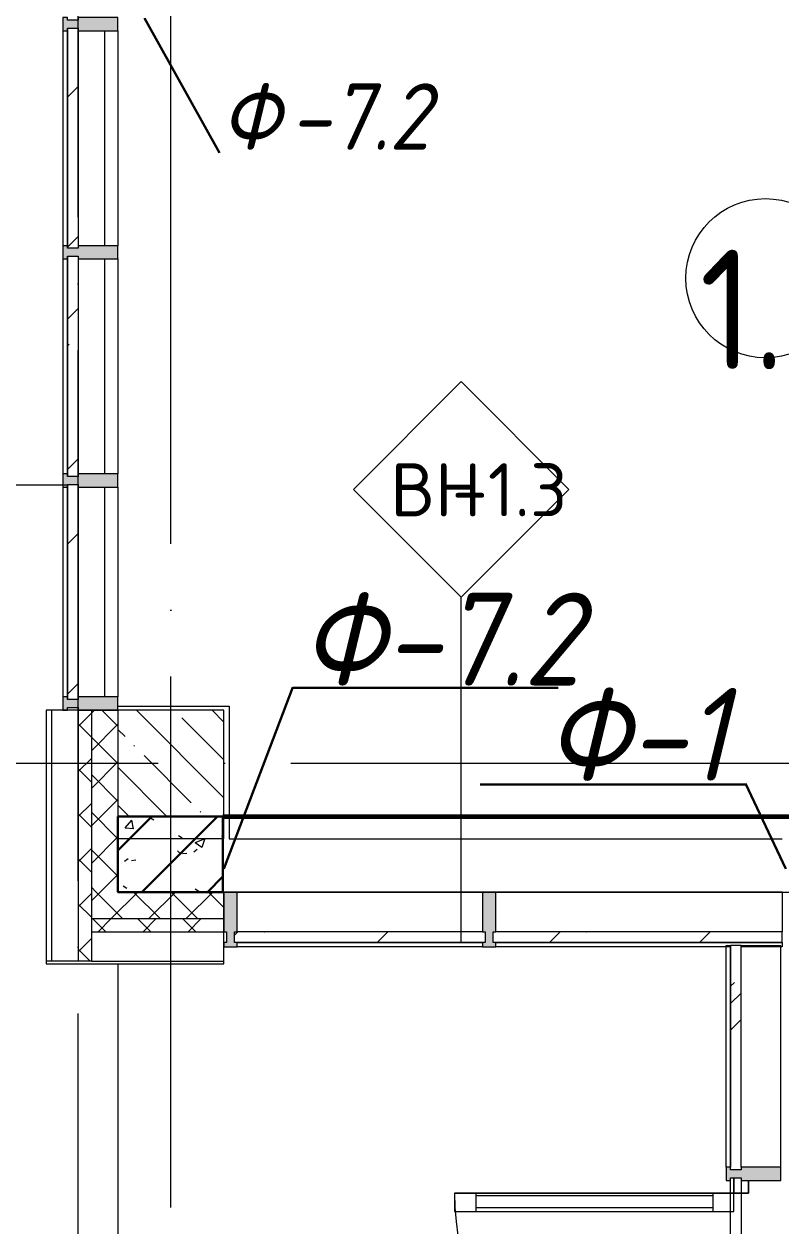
# Model space of a CAD drawing. Header units: millimetres. Extents: x -592259 to 288321, y -552984 to 293768.
# Drawn here: x 81234 to 84088, y 30782 to 35310 of the extents above; entities that cross this region are included whole.
import ezdxf

# ---------------------------------------------------------------- set-up
doc = ezdxf.new("R2010")
doc.units = ezdxf.units.MM
doc.linetypes.add('ADSK_Линия сетки', pattern=[2500, 2000, -250, 0, -250])
for name, color, linetype, lineweight in [('0.1) Блок 3.1 вып', 6, 'Continuous', 30), ('2)Фархверки', 40, 'Continuous', 30), ('2.3.1)Фарх 3.1 вып', 160, 'Continuous', 30), ('4.2) Штук 4 вып', 6, 'Continuous', 60), ('A-AREA-____-IDEN', 250, 'Continuous', 9), ('A-DETL-____-OTLN', 250, 'Continuous', 5), ('A-DETL-GENF-OTLN', 250, 'Continuous', 5), ('A-DOOR-____-OTLN', 250, 'Continuous', 5), ('A-FLOR-____-OTLN', 250, 'Continuous', 9), ('A-GLAZ-____-MCUT', 250, 'Continuous', 9), ('A-GLAZ-____-OTLN', 250, 'Continuous', 5), ('A-GLAZ-CURT-OTLN', 250, 'Continuous', 5), ('A-GLAZ-CWMG-MCUT', 250, 'Continuous', 9), ('A-GLAZ-CWMG-OTLN', 250, 'Continuous', 5), ('A-WALL-____-IDEN', 250, 'Continuous', 9), ('A-WALL-____-MCUT', 250, 'Continuous', 13), ('A-WALL-____-PATT', 250, 'Continuous', 13), ('A-WALL-FNSH-MCUT', 250, 'Continuous', 13), ('S-COLS-____-MCUT', 250, 'Continuous', 25), ('S-COLS-____-OTLN', 250, 'Continuous', 9), ('S-GRID-____-OTLN', 250, 'Continuous', 9)]:
    doc.layers.add(name, color=color, linetype=linetype, lineweight=lineweight)
doc.styles.add('ISOCPEUR_1', font='isocpeur.ttf', dxfattribs={"width": 0.9, "height": 250})
doc.styles.add('ISOCPEUR_2', font='isocpeur.ttf', dxfattribs={"height": 160})
doc.styles.add('ISOCPEUR_I', font='isocpeui.ttf', dxfattribs={"width": 0.9, "height": 12.5})
pattern_1 = [(50, (12287.9, -0.0006), (364.3679, -31.8783), [38.1, -419.1]), (355, (12287.9, -0.0006), (-70.4859, 382.1133), [30.48, -335.28]), (100.451, (12318.28, -2.66), (293.885, 350.2334), [32.38, -356.18]), (46.184, (12287.9, 101.6), (542.1585, -84.0858), [57.15, -628.65]), (96.636, (12333.1, 94.6), (474.805, 494.8554), [48.57, -534.27]), (351.184, (12287.9, 101.6), (474.81, 494.85), [45.72, -502.92]), (21, (12338.7, 76.2), (303.2285, -204.5305), [38.1, -419.1]), (326, (12338.7, 76.2), (123.6039, 368.376), [30.48, -335.28]), (71.451, (12364, 59.16), (426.8341, 163.8427), [32.38, -356.18]), (37.5, (12287.91, -0.0006), (6.17665, 169.11015), [16.764, -314.452, 16.764, -323.596, -336.55]), (37.5, (12287.91, -0.0006), (6.17665, 169.11015), [-671.576, 16.764, -319.786]), (7.5, (12287.91, -0.0006), (133.63888, 200.3615), [16.764, -177.292, 16.764, -306.832, -128.27]), (7.5, (12287.91, -0.0006), (133.63888, 200.3615), [-517.652, 16.764, -111.506]), (327.5, (12174.63, -0.0006), (271.18182, -11.45836), [16.764, -110.236, 16.764, -379.476, -525.78]), (327.5, (12174.63, -0.0006), (271.18182, -11.45836), [-523.24, 16.764, -509.016]), (317.5, (12123.83, -0.0006), (296.2585, 50.85285), [16.764, -148.336, 16.764, -246.38, -373.38]), (317.5, (12123.83, -0.0006), (296.2585, 50.85285), [-428.244, 16.764, -356.616])]
pattern_2 = [(45, (12287.91, -0.0006), (-70.71068, 70.71068), []), (135, (12287.91, -0.0006), (-70.71068, -70.71068), [])]
pattern_3 = [(135, (12287.91, -0.0006), (-84.85281, -84.85281), []), (225, (12287.91, -0.0006), (84.85281, -84.85281), [])]

# ---------------------------------------------------------------- blocks, each defined once
blk = doc.blocks.new('BSC_Колонна _Прямоугольная - 400x400-31225808-АР1_Маркировочный план 1 этажа С2и3')
at = {"layer": 'S-COLS-____-OTLN', "lineweight": 5}
h = blk.add_hatch(dxfattribs=at)
h.set_pattern_fill('FP_78', color=256, style=0, pattern_type=2)
h.set_pattern_definition([(135, (-69499.98, -32525), (-142.5612, -142.5612), []), (135, (-69357.42, -32525), (-142.5612, -142.5612), [252.016, -50.403, 3.353, -47.05])])
h.paths.add_polyline_path([(0, -200), (200, -200), (200, 200), (-200, 200), (-200, -200), (-136.5, -200)])
at = {"layer": 'S-COLS-____-MCUT', "lineweight": 5}
for p, q in [((200, 200), (-200, 200)), ((-200, 200), (-200, -200)), ((200, -200), (200, 200)), ((-200, -200), (200, -200))]:
    blk.add_line(p, q, dxfattribs=at)
blk = doc.blocks.new('PNS_Панель прямоугольная - Нр_Металл - 40мм-36089714-АР1_Маркировочный план 1 этажа С2и3')
at = {"layer": 'A-GLAZ-____-OTLN'}
for p, q in [((-1100, 0), (1100, 0)), ((-1100, 0), (1100, 0)), ((1100, -40), (-1100, -40))]:
    blk.add_line(p, q, dxfattribs=at)
blk = doc.blocks.new('Дверь_Витражная_СКБ_2Ст - ДВН_ДАО_Главный вход-36089722-АР1_Маркировочный план 1 этажа С2и3')
at = {"layer": 'A-DETL-GENF-OTLN', "lineweight": 5}
for p, q in [((-1053, 1040.5), (-983, 1040.5)), ((-1053, 1040.5), (-1053, -12.5)), ((-983, 1040.5), (-1053, 1040.5)), ((-1053, 1040.5), (-1053, -12.5)), ((-983, 1040.5), (-983, -12.5)), ((-983, -12.5), (-983, 1040.5)), ((1053, 1040.5), (983, 1040.5)), ((983, 1040.5), (983, -12.5)), ((1053, 1040.5), (983, 1040.5)), ((983, 1040.5), (983, -12.5)), ((1053, 1040.5), (1053, -12.5)), ((1053, -12.5), (1053, 1040.5)), ((-1053, 960.5), (-983, 960.5)), ((-1043, 960.5), (-1043, 67.5)), ((-999, 960.5), (-999, 67.5)), ((1053, 960.5), (983, 960.5)), ((999, 960.5), (999, 67.5)), ((1043, 960.5), (1043, 67.5)), ((-1053, 67.5), (-983, 67.5)), ((1053, 67.5), (983, 67.5)), ((-1053, -12.5), (-1110, -12.5)), ((-1053, -12.5), (-1110, -12.5)), ((-983, -12.5), (-1053, -12.5)), ((-1053, -12.5), (-983, -12.5)), ((-1053, -67.5), (-1053, -12.5)), ((-1053, -67.5), (-1053, -12.5)), ((983, -12.5), (1053, -12.5)), ((983, -12.5), (1053, -12.5)), ((1053, -67.5), (1053, -12.5)), ((1053, -12.5), (1110, -12.5)), ((1053, -12.5), (1053, -67.5)), ((1110, -12.5), (1053, -12.5)), ((-1100, -67.5), (-1053, -67.5)), ((-1100, -67.5), (-1053, -67.5)), ((1100, -67.5), (1053, -67.5)), ((1053, -67.5), (1100, -67.5))]:
    blk.add_line(p, q, dxfattribs=at)
at = {"layer": 'A-DOOR-____-OTLN'}
for p, q in [((-1053, 1040.5), (-1053, -12.5)), ((1053, 1040.5), (1053, -12.5))]:
    blk.add_line(p, q, dxfattribs=at)
for centre, start, end in [((-1053, -12.5), 360, 90), ((1053, -12.5), 90, 180)]:
    blk.add_arc(centre, 1053, start, end, dxfattribs=at)
blk = doc.blocks.new('Прямоугольный импост - Импост структурный с накладкой - 190мм-36094240-АР1_Маркировочный план 1 этажа С2и3')
at = {"layer": 'A-GLAZ-CWMG-OTLN'}
for p, q in [((71593, 31839), (71610, 31839)), ((71593, 31003), (71593, 31839)), ((71650, 31839), (71800, 31839)), ((71800, 31003), (71800, 31839))]:
    blk.add_line(p, q, dxfattribs=at)
blk = doc.blocks.new('Прямоугольный импост - Импост структурный с накладкой - 190мм-36089257-АР1_Маркировочный план 1 этажа С2и3')
at = {"layer": 'A-GLAZ-CWMG-OTLN'}
blk.add_hatch(color=50, dxfattribs=at).paths.add_polyline_path([(15, -17), (-25, -17), (-25, 0), (-15, 0), (-15, 40), (-25, 40), (-25, 190), (25, 190), (25, 40), (15, 40), (15, 0), (25, 0), (25, -17)])
at = {"layer": 'A-GLAZ-CWMG-MCUT', "lineweight": 5}
for p, q in [((-25, 40), (-25, 190)), ((-25, 190), (25, 190)), ((25, 190), (25, 40)), ((-15, 40), (-25, 40)), ((-25, -17), (-25, 0)), ((-25, 0), (-15, 0)), ((-15, 0), (-15, 40)), ((15, 40), (15, 0)), ((25, 40), (15, 40)), ((15, 0), (25, 0)), ((25, 0), (25, -17)), ((25, -17), (-25, -17))]:
    blk.add_line(p, q, dxfattribs=at)
blk = doc.blocks.new('PNS_Панель прямоугольная2 - Нр_Стекло - 40мм-36095103-АР1_Маркировочный план 1 этажа С2и3')
at = {"layer": 'A-GLAZ-____-OTLN'}
h = blk.add_hatch(dxfattribs=at)
h.set_pattern_fill('FP_129', color=256, style=0, pattern_type=2)
h.set_pattern_definition([(315, (-31316, 71710), (282.8427, 282.8427), [200, -600]), (315, (-31416, 71910), (282.8427, 282.8427), [600, -200]), (315, (-31516, 71510), (282.8427, 282.8427), [200, -600])])
h.paths.add_polyline_path([(-423, 0), (-423, -40), (423, -40), (423, 0), (-413, 0)])
at = {"layer": 'A-GLAZ-____-MCUT', "lineweight": 5}
for p, q in [((423, 0), (-413, 0)), ((423, -40), (423, 0)), ((-413, -40), (423, -40))]:
    blk.add_line(p, q, dxfattribs=at)
at = {"layer": 'A-GLAZ-____-OTLN'}
blk.add_line((-423, 0), (423, 0), dxfattribs=at)
blk = doc.blocks.new('PNS_Панель прямоугольная3 - Нр_Стекло - 40мм 2-36095771-АР1_Маркировочный план 1 этажа С2и3')
at = {"layer": 'A-GLAZ-____-OTLN'}
h = blk.add_hatch(dxfattribs=at)
h.set_pattern_fill('FP_130', color=256, style=0, pattern_type=2)
h.set_pattern_definition([(225, (71360, 31750), (282.8427, -282.8427), [200, -600]), (225, (71560, 31850), (282.8427, -282.8427), [600, -200]), (225, (71160, 31950), (282.8427, -282.8427), [200, -600])])
h.paths.add_polyline_path([(-540, 0), (-545, 0), (-545, -40), (545, -40), (545, 0), (-390, 0)])
at = {"layer": 'A-GLAZ-____-MCUT', "lineweight": 5}
for p, q in [((535, 0), (-545, 0)), ((-545, 0), (-545, -40)), ((-545, -40), (535, -40))]:
    blk.add_line(p, q, dxfattribs=at)
at = {"layer": 'A-GLAZ-____-OTLN'}
blk.add_line((-545, 0), (545, 0), dxfattribs=at)
blk = doc.blocks.new('PNS_Панель прямоугольная1 - Нр_Стекло - 40мм-36095779-АР1_Маркировочный план 1 этажа С2и3')
at = {"layer": 'A-GLAZ-____-OTLN'}
h = blk.add_hatch(dxfattribs=at)
h.set_pattern_fill('FP_131', color=256, style=0, pattern_type=2)
h.set_pattern_definition([(225, (70312.5, 31750), (282.8427, -282.8427), [200, -600]), (225, (70512.5, 31850), (282.8427, -282.8427), [600, -200]), (225, (70112.5, 31950), (282.8427, -282.8427), [200, -600])])
h.paths.add_polyline_path([(-462.5, 0), (-472.5, 0), (-472.5, -40), (472.5, -40), (472.5, 0), (-398, 0)])
at = {"layer": 'A-GLAZ-____-MCUT', "lineweight": 5}
for p, q in [((462.5, 0), (-462.5, 0)), ((-462.5, -40), (462.5, -40))]:
    blk.add_line(p, q, dxfattribs=at)
at = {"layer": 'A-GLAZ-____-OTLN'}
blk.add_line((-472.5, 0), (472.5, 0), dxfattribs=at)
blk = doc.blocks.new('Прямоугольный импост - Импост структурный с накладкой - 190мм-36095551-АР1_Маркировочный план 1 этажа С2и3')
at = {"layer": 'A-GLAZ-CWMG-OTLN'}
blk.add_hatch(color=50, dxfattribs=at).paths.add_polyline_path([(-50, -17), (-50, 0), (-40, 0), (-40, 40), (-50, 40), (-50, 190), (0, 190), (0, 40), (-10, 40), (-10, 0), (0, 0), (0, -17), (-40, -17)])
at = {"layer": 'A-GLAZ-CWMG-MCUT', "lineweight": 5}
for p, q in [((-50, 40), (-50, 190)), ((-50, 190), (0, 190)), ((0, 190), (0, 40)), ((-40, 40), (-50, 40)), ((-50, -17), (-50, 0)), ((-50, 0), (-40, 0)), ((-40, 0), (-40, 40)), ((-10, 40), (-10, 0)), ((0, 40), (-10, 40)), ((-10, 0), (0, 0)), ((0, 0), (0, -17)), ((0, -17), (-50, -17))]:
    blk.add_line(p, q, dxfattribs=at)
blk = doc.blocks.new('Прямоугольный импост - Импост структурный с накладкой - 190мм-36095526-АР1_Маркировочный план 1 этажа С2и3')
at = {"layer": 'A-GLAZ-CWMG-OTLN'}
blk.add_hatch(color=50, dxfattribs=at).paths.add_polyline_path([(15, -17), (-25, -17), (-25, 0), (-15, 0), (-15, 40), (-25, 40), (-25, 190), (25, 190), (25, 40), (15, 40), (15, 0), (25, 0), (25, -17)])
at = {"layer": 'A-GLAZ-CWMG-MCUT', "lineweight": 5}
for p, q in [((-25, 40), (-25, 190)), ((-25, 190), (25, 190)), ((25, 190), (25, 40)), ((-15, 40), (-25, 40)), ((-25, -17), (-25, 0)), ((-25, 0), (-15, 0)), ((-15, 0), (-15, 40)), ((15, 40), (15, 0)), ((25, 40), (15, 40)), ((15, 0), (25, 0)), ((25, 0), (25, -17)), ((25, -17), (-25, -17))]:
    blk.add_line(p, q, dxfattribs=at)
blk = doc.blocks.new('Прямоугольный импост - Импост структурный с накладкой - 190мм-36095752-АР1_Маркировочный план 1 этажа С2и3')
at = {"layer": 'A-GLAZ-CWMG-OTLN'}
for p, q in [((70675, 32040), (69750, 32040)), ((70675, 31833), (69750, 31833))]:
    blk.add_line(p, q, dxfattribs=at)
blk = doc.blocks.new('Прямоугольный импост - Импост структурный с накладкой - 190мм-36095753-АР1_Маркировочный план 1 этажа С2и3')
at = {"layer": 'A-GLAZ-CWMG-OTLN'}
for p, q in [((71805, 32040), (70725, 32040)), ((71805, 32040), (71805, 31890)), ((71610, 31833), (70725, 31833)), ((71805, 31833), (71650, 31833)), ((71805, 31850), (71805, 31833))]:
    blk.add_line(p, q, dxfattribs=at)
blk = doc.blocks.new('PNS_Панель прямоугольная2 - Нр_Стекло - 40мм-V112-АР1_Маркировочный план 1 этажа С2и3')
at = {"layer": 'A-GLAZ-____-OTLN'}
h = blk.add_hatch(dxfattribs=at)
h.set_pattern_fill('FP_145', color=256, style=0, pattern_type=2)
h.set_pattern_definition([(135, (34780, -69209.98), (-282.8427, -282.8427), [200, -600]), (135, (34880, -69409.98), (-282.8427, -282.8427), [600, -200]), (135, (34980, -69009.98), (-282.8427, -282.8427), [200, -600])])
h.paths.add_polyline_path([(415, 40), (-415, 40), (-415, 0), (415, 0)])
at = {"layer": 'A-GLAZ-____-MCUT', "lineweight": 5}
for p, q in [((-405, 40), (405, 40)), ((405, 0), (-405, 0))]:
    blk.add_line(p, q, dxfattribs=at)
at = {"layer": 'A-GLAZ-____-OTLN'}
blk.add_line((-415, 0), (415, 0), dxfattribs=at)
blk = doc.blocks.new('PNS_Панель прямоугольная2 - Нр_Стекло - 40мм-V113-АР1_Маркировочный план 1 этажа С2и3')
at = {"layer": 'A-GLAZ-____-OTLN'}
h = blk.add_hatch(dxfattribs=at)
h.set_pattern_fill('FP_146', color=256, style=0, pattern_type=2)
h.set_pattern_definition([(135, (33920, -69209.98), (-282.8427, -282.8427), [200, -600]), (135, (34020, -69409.98), (-282.8427, -282.8427), [600, -200]), (135, (34120, -69009.98), (-282.8427, -282.8427), [200, -600])])
h.paths.add_polyline_path([(415, 0), (415, 40), (-415, 40), (-415, 0), (405, 0)])
at = {"layer": 'A-GLAZ-____-MCUT', "lineweight": 5}
for p, q in [((-405, 40), (405, 40)), ((405, 0), (-405, 0))]:
    blk.add_line(p, q, dxfattribs=at)
at = {"layer": 'A-GLAZ-____-OTLN'}
blk.add_line((-415, 0), (415, 0), dxfattribs=at)
blk = doc.blocks.new('PNS_Панель прямоугольная2 - Нр_Стекло - 40мм-V114-АР1_Маркировочный план 1 этажа С2и3')
at = {"layer": 'A-GLAZ-____-OTLN'}
h = blk.add_hatch(dxfattribs=at)
h.set_pattern_fill('FP_147', color=256, style=0, pattern_type=2)
h.set_pattern_definition([(135, (33070, -69209.98), (-282.8427, -282.8427), [200, -600]), (135, (33170, -69409.98), (-282.8427, -282.8427), [600, -200]), (135, (33270, -69009.98), (-282.8427, -282.8427), [200, -600])])
h.paths.add_polyline_path([(405, 40), (-405, 40), (-405, 0), (405, 0)])
at = {"layer": 'A-GLAZ-____-MCUT', "lineweight": 5}
for p, q in [((-395, 40), (395, 40)), ((395, 0), (-395, 0))]:
    blk.add_line(p, q, dxfattribs=at)
at = {"layer": 'A-GLAZ-____-OTLN'}
blk.add_line((-405, 0), (405, 0), dxfattribs=at)
blk = doc.blocks.new('Прямоугольный импост - Импост структурный с накладкой - 190мм-21850607-АР1_Маркировочный план 1 этажа С2и3')
at = {"layer": 'A-GLAZ-CWMG-OTLN'}
blk.add_hatch(color=50, dxfattribs=at).paths.add_polyline_path([(0, -40), (0, -190), (-50, -190), (-50, -40), (-40, -40), (-40, 0), (-50, 0), (-50, 17), (0, 17), (0, 0), (-10, 0), (-10, -40)])
at = {"layer": 'A-GLAZ-CWMG-MCUT', "lineweight": 5}
for p, q in [((-50, 0), (-50, 17)), ((-50, 17), (0, 17)), ((-40, 0), (-50, 0)), ((-40, -40), (-40, 0)), ((0, 0), (-10, 0)), ((-10, 0), (-10, -40)), ((0, 17), (0, 0)), ((-50, -190), (-50, -40)), ((-50, -40), (-40, -40)), ((-10, -40), (0, -40)), ((0, -40), (0, -190)), ((0, -190), (-50, -190))]:
    blk.add_line(p, q, dxfattribs=at)
blk = doc.blocks.new('Прямоугольный импост - Импост структурный с накладкой - 160мм-36114464-АР1_Маркировочный план 1 этажа С2и3')
at = {"layer": 'A-GLAZ-CWMG-OTLN'}
for p, q in [((69093, 42165), (69093, 41355)), ((69250, 42165), (69250, 41355))]:
    blk.add_line(p, q, dxfattribs=at)
blk = doc.blocks.new('Прямоугольный импост - Импост структурный с накладкой - 160мм-36114670-АР1_Маркировочный план 1 этажа С2и3')
at = {"layer": 'A-GLAZ-CWMG-OTLN'}
for p, q in [((69093, 43005), (69093, 42215)), ((69250, 43005), (69250, 42215))]:
    blk.add_line(p, q, dxfattribs=at)
blk = doc.blocks.new('Прямоугольный импост - Импост структурный с накладкой - 190мм-21718787-АР1_Маркировочный план 1 этажа С2и3')
at = {"layer": 'A-GLAZ-CWMG-OTLN'}
blk.add_hatch(color=50, dxfattribs=at).paths.add_polyline_path([(25, -40), (25, -190), (-25, -190), (-25, -40), (-15, -40), (-15, 0), (-25, 0), (-25, 17), (25, 17), (25, 0), (15, 0), (15, -40)])
at = {"layer": 'A-GLAZ-CWMG-MCUT', "lineweight": 5}
for p, q in [((-25, 0), (-25, 17)), ((-25, 17), (25, 17)), ((-15, 0), (-25, 0)), ((-15, -40), (-15, 0)), ((25, 0), (15, 0)), ((15, 0), (15, -40)), ((25, 17), (25, 0)), ((-25, -190), (-25, -40)), ((-25, -40), (-15, -40)), ((15, -40), (25, -40)), ((25, -40), (25, -190)), ((25, -190), (-25, -190))]:
    blk.add_line(p, q, dxfattribs=at)
blk = doc.blocks.new('AAR_СКБ_Марка_Помещения_мал - Номер-28977439-АР1_Маркировочный план 1 этажа С2и3')
at = {"layer": 'A-AREA-____-IDEN'}
blk.add_circle((-0.028, 0), 3, dxfattribs=at)
blk = doc.blocks.new('ADSK_Марка_Стена - Экземпляр_ADSK_Позиция-30564885-АР1_Маркировочный план 1 этажа С2и3')
at = {"layer": 'A-WALL-____-IDEN'}
for p, q in [((-0.156, 4.37), (-4.213, 0.312)), ((3.901, 0.312), (-0.156, 4.37)), ((-4.213, 0.312), (-0.156, -3.745)), ((-0.156, -3.745), (3.901, 0.312))]:
    blk.add_line(p, q, dxfattribs=at)

msp = doc.modelspace()

# ---------------------------------------------------------------- hatches: boundary and pattern name
at = {"layer": '0.1) Блок 3.1 вып'}
h = msp.add_hatch(dxfattribs=at)
h.set_pattern_fill('ANSI31', color=6, scale=55)
h.paths.add_polyline_path([(81587.9138, 32324.9994), (81983.9138, 32324.9994), (81983.9138, 32039.9994), (81587.9138, 32039.9994)])
at = {"layer": 'A-WALL-____-PATT', "lineweight": 15, "true_color": 0x000000}
h = msp.add_hatch(dxfattribs=at)
h.set_pattern_fill('FP_53', color=18, style=0, pattern_type=2)
h.set_pattern_definition(pattern_3)
h.paths.add_polyline_path([(81487.9138, 31779.9994), (81487.9138, 32724.9994), (81437.9138, 32724.9994), (81437.9138, 31779.9994)])
h.paths.add_polyline_path([(81487.9138, 43055), (81487.9138, 43324.9994), (81437.9138, 43324.9994), (81437.9138, 43055)])
h = msp.add_hatch(dxfattribs=at)
h.set_pattern_fill('FP_52', color=18, style=0, pattern_type=2)
h.set_pattern_definition(pattern_2)
h.paths.add_polyline_path([(81487.9138, 32039.9994), (81587.9138, 32039.9994), (81587.8919, 32724.9994), (81487.9139, 32724.9994), (81487.9138, 32239.9399)])
h.paths.add_polyline_path([(81508.5706, 43055), (81587.9138, 43055), (81587.8914, 43324.9994), (81487.9138, 43324.9994), (81487.9138, 43055)])
h = msp.add_hatch(dxfattribs=at)
h.set_pattern_fill('FP_3', color=18, style=0, pattern_type=2)
h.set_pattern_definition(pattern_1)
h.paths.add_polyline_path([(81787.8919, 32239.9994), (81787.9138, 32239.9994), (81787.8919, 32324.9994), (81587.9138, 32324.9994), (81587.9138, 32239.9994), (81650.4944, 32239.9994)])
h = msp.add_hatch(dxfattribs=at)
h.set_pattern_fill('FP_3', color=18, style=0, pattern_type=2)
h.set_pattern_definition(pattern_1)
h.paths.add_polyline_path([(81987.9138, 32239.9994), (81987.8919, 32324.9994), (81787.9138, 32324.9994), (81787.9138, 32239.9994), (81987.8919, 32239.9994)])
h = msp.add_hatch(dxfattribs=at)
h.set_pattern_fill('FP_3', color=18, style=0, pattern_type=2)
h.set_pattern_definition(pattern_1)
h.paths.add_polyline_path([(81587.9138, 32039.9994), (81983.9138, 32039.9994), (81983.9138, 32239.9994), (81587.9138, 32239.9399)])
h = msp.add_hatch(dxfattribs=at)
h.set_pattern_fill('FP_52', color=18, style=0, pattern_type=2)
h.set_pattern_definition(pattern_2)
h.paths.add_polyline_path([(81850.3095, 31939.9994), (81987.9138, 31939.9994), (81987.9138, 32039.9994), (81487.9138, 32039.9994), (81487.9138, 31939.9994), (81647.3732, 31939.9994)])
h = msp.add_hatch(dxfattribs=at)
h.set_pattern_fill('FP_53', color=18, style=0, pattern_type=2)
h.set_pattern_definition(pattern_3)
h.paths.add_polyline_path([(81987.9138, 31889.9994), (81987.9138, 31939.9994), (81487.9138, 31939.9994), (81487.9138, 31889.9994), (81983.9138, 31889.9994)])

# ---------------------------------------------------------------- linework, layer by layer
at = {"layer": '0.1) Блок 3.1 вып'}
msp.add_lwpolyline([(81587.9138, 32324.9994), (81983.9138, 32324.9994), (81983.9138, 32039.9994), (81587.9138, 32039.9994)], close=True, dxfattribs=at)
at = {"layer": '2)Фархверки'}
msp.add_line((81688.7902, 35332.6928), (81970.8389, 34824.6039), dxfattribs=at)
at = {"layer": '2.3.1)Фарх 3.1 вып'}
for p, q in [((81986.8734, 32126.7268), (82247.5899, 32811.8016)), ((82247.5899, 32808.6577), (83247.5899, 32808.6577)), ((82954.1371, 32445.483), (83954.1371, 32445.483)), ((84106.3082, 32126.7268), (83954.1371, 32448.6269))]:
    msp.add_line(p, q, dxfattribs=at)
at = {"layer": '4.2) Штук 4 вып'}
msp.add_line((81983.9138, 32324.9994), (87087.8919, 32324.9994), dxfattribs=at)
at = {"layer": 'A-DETL-____-OTLN', "color": 18, "true_color": 0x000000}
msp.add_line((81787.9138, 32039.9994), (88387.9138, 32039.9994), dxfattribs=at)
at = {"layer": 'A-FLOR-____-OTLN', "color": 18, "lineweight": 5, "true_color": 0x000000}
for p, q in [((81587.9138, 35285), (81587.9138, 34475)), ((81587.9138, 34425), (81587.9138, 33615)), ((81587.9138, 33565), (81587.9138, 32775)), ((81587.9138, 32739.9994), (82007.9138, 32739.9994)), ((82007.9138, 32739.9994), (82007.9138, 32239.9994)), ((82007.9138, 32239.9994), (84092.9138, 32239.9994)), ((81587.9138, 31769.9994), (81587.9138, 26895))]:
    msp.add_line(p, q, dxfattribs=at)
at = {"layer": 'A-WALL-____-IDEN', "color": 18, "true_color": 0x000000}
for p, q in [((81397.8919, 33572.4957), (80112.2669, 33572.4957)), ((82882.3917, 31849.9994), (82882.3917, 33151.2494))]:
    msp.add_line(p, q, dxfattribs=at)
at = {"layer": 'A-WALL-____-MCUT', "color": 18, "lineweight": 15, "true_color": 0x000000}
for p, q in [((81437.9138, 32725), (81337.9138, 32725)), ((81337.9138, 32725), (81337.9138, 31779.9994)), ((81487.9138, 32725), (81437.9138, 32725)), ((81437.9138, 32725), (81437.9138, 31779.9994)), ((81587.8919, 32725), (81487.9138, 32725)), ((81487.9138, 32725), (81487.9138, 31779.9994)), ((81587.9138, 32324.9994), (81587.9138, 32039.9994)), ((81787.9138, 32239.9994), (81787.9138, 32324.9994)), ((81987.9138, 32239.9994), (81987.9138, 32324.9994)), ((81987.9138, 32239.9994), (81587.9138, 32239.9994)), ((81983.9138, 32039.9994), (81983.9138, 32239.9994)), ((81587.9138, 32039.9994), (81983.9138, 32039.9994)), ((81987.9138, 32039.9994), (81983.9138, 32039.9994)), ((81987.9138, 31779.9994), (81987.9138, 32039.9994)), ((81487.9138, 31939.9994), (81987.9138, 31939.9994)), ((81487.9138, 31889.9994), (81987.9138, 31889.9994)), ((81437.9138, 31779.9994), (81317.9138, 31779.9994)), ((81487.9138, 31779.9994), (81437.9138, 31779.9994)), ((81487.9138, 31779.9994), (81987.9138, 31779.9994))]:
    msp.add_line(p, q, dxfattribs=at)
at = {"layer": 'A-WALL-FNSH-MCUT', "lineweight": 15}
for p, q in [((81337.9138, 32725), (81317.9138, 32725)), ((81317.9138, 32725), (81317.9138, 31769.9994)), ((81317.9138, 31769.9994), (81987.9138, 31769.9994)), ((81987.9138, 31769.9994), (81987.9138, 31779.9994))]:
    msp.add_line(p, q, dxfattribs=at)
at = {"layer": 'S-GRID-____-OTLN', "color": 18, "linetype": 'ADSK_Линия сетки', "true_color": 0x000000}
for p, q in [((81437.9138, -2919.5356), (81437.9138, 61202.0045)), ((81787.9138, -1649.5356), (81787.9138, 59932.0045)), ((77240.3519, 32525), (168626.8279, 32525))]:
    msp.add_line(p, q, dxfattribs=at)

# ---------------------------------------------------------------- block references
at = {"layer": 'A-AREA-____-IDEN', "color": 18, "true_color": 0x000000, "xscale": 99.99999999999993, "yscale": 99.99999999999993, "zscale": 99.99999999999993}
msp.add_blockref('AAR_СКБ_Марка_Помещения_мал - Номер-28977439-АР1_Маркировочный план 1 этажа С2и3', (84032.0001, 34352.2404), dxfattribs=at)
at = {"layer": 'A-DOOR-____-OTLN', "color": 18, "true_color": 0x000000, "rotation": 89.99999999999935}
msp.add_blockref('Дверь_Витражная_СКБ_2Ст - ДВН_ДАО_Главный вход-36089722-АР1_Маркировочный план 1 этажа С2и3', (83897.9138, 29853), dxfattribs=at)
at = {"layer": 'A-GLAZ-____-MCUT', "color": 18, "lineweight": 5, "true_color": 0x000000}
for name, p, rotation in [('PNS_Панель прямоугольная2 - Нр_Стекло - 40мм-V112-АР1_Маркировочный план 1 этажа С2и3', (81397.8919, 34880), 270), ('PNS_Панель прямоугольная2 - Нр_Стекло - 40мм-V113-АР1_Маркировочный план 1 этажа С2и3', (81397.8919, 34020), 270), ('PNS_Панель прямоугольная2 - Нр_Стекло - 40мм-V114-АР1_Маркировочный план 1 этажа С2и3', (81397.8919, 33170), 270), ('PNS_Панель прямоугольная1 - Нр_Стекло - 40мм-36095779-АР1_Маркировочный план 1 этажа С2и3', (82500.4138, 31849.9994), 180), ('PNS_Панель прямоугольная3 - Нр_Стекло - 40мм 2-36095771-АР1_Маркировочный план 1 этажа С2и3', (83547.9138, 31849.9994), 180), ('PNS_Панель прямоугольная2 - Нр_Стекло - 40мм-36095103-АР1_Маркировочный план 1 этажа С2и3', (83897.9138, 31415.9999), 89.99999999999935)]:
    msp.add_blockref(name, p, dxfattribs=dict(at, rotation=rotation))
at = {"layer": 'A-GLAZ-CURT-OTLN', "color": 18, "true_color": 0x000000, "rotation": 89.99999999999935}
msp.add_blockref('PNS_Панель прямоугольная - Нр_Металл - 40мм-36089714-АР1_Маркировочный план 1 этажа С2и3', (83897.9138, 29853), dxfattribs=at)
at = {"layer": 'A-GLAZ-CWMG-OTLN', "color": 18, "true_color": 0x000000, "extrusion": (0, 0, -1)}
for name, p, rotation in [('Прямоугольный импост - Импост структурный с накладкой - 190мм-21718787-АР1_Маркировочный план 1 этажа С2и3', (-81397.8919, 35310), 270), ('Прямоугольный импост - Импост структурный с накладкой - 190мм-21718787-АР1_Маркировочный план 1 этажа С2и3', (-81397.8919, 34450), 270), ('Прямоугольный импост - Импост структурный с накладкой - 190мм-21718787-АР1_Маркировочный план 1 этажа С2и3', (-81397.8919, 33590), 270), ('Прямоугольный импост - Импост структурный с накладкой - 190мм-21850607-АР1_Маркировочный план 1 этажа С2и3', (-81397.8919, 32725), 270), ('Прямоугольный импост - Импост структурный с накладкой - 190мм-36089257-АР1_Маркировочный план 1 этажа С2и3', (-83897.9138, 30978), 90.00000000000065)]:
    msp.add_blockref(name, p, dxfattribs=dict(at, rotation=rotation))
at = {"layer": 'A-GLAZ-CWMG-OTLN', "color": 18, "true_color": 0x000000}
for name, p in [('Прямоугольный импост - Импост структурный с накладкой - 160мм-36114464-АР1_Маркировочный план 1 этажа С2и3', (12287.9138, -6880.0006)), ('Прямоугольный импост - Импост структурный с накладкой - 160мм-36114464-АР1_Маркировочный план 1 этажа С2и3', (12287.9138, -7740.0006)), ('Прямоугольный импост - Импост структурный с накладкой - 160мм-36114670-АР1_Маркировочный план 1 этажа С2и3', (12287.9138, -9440.0006)), ('Прямоугольный импост - Импост структурный с накладкой - 190мм-36095752-АР1_Маркировочный план 1 этажа С2и3', (12287.9138, -0.0006)), ('Прямоугольный импост - Импост структурный с накладкой - 190мм-36095753-АР1_Маркировочный план 1 этажа С2и3', (12287.9138, -0.0006)), ('Прямоугольный импост - Импост структурный с накладкой - 190мм-36094240-АР1_Маркировочный план 1 этажа С2и3', (12287.9138, -0.0006))]:
    msp.add_blockref(name, p, dxfattribs=at)
at = {"layer": 'A-GLAZ-CWMG-OTLN', "color": 18, "true_color": 0x000000, "extrusion": (0, 0, -1)}
for name, p in [('Прямоугольный импост - Импост структурный с накладкой - 190мм-36095551-АР1_Маркировочный план 1 этажа С2и3', (-81987.9138, 31849.9994)), ('Прямоугольный импост - Импост структурный с накладкой - 190мм-36095526-АР1_Маркировочный план 1 этажа С2и3', (-82987.9138, 31849.9994))]:
    msp.add_blockref(name, p, dxfattribs=at)
at = {"layer": 'A-WALL-____-IDEN', "color": 18, "true_color": 0x000000, "xscale": 99.99999999999993, "yscale": 99.99999999999993, "zscale": 99.99999999999993}
msp.add_blockref('ADSK_Марка_Стена - Экземпляр_ADSK_Позиция-30564885-АР1_Маркировочный план 1 этажа С2и3', (82898.0167, 33525.7163), dxfattribs=at)
at = {"layer": 'S-COLS-____-OTLN', "color": 18, "lineweight": 5, "true_color": 0x000000}
msp.add_blockref('BSC_Колонна _Прямоугольная - 400x400-31225808-АР1_Маркировочный план 1 этажа С2и3', (81787.8919, 32524.9994), dxfattribs=at)

# ---------------------------------------------------------------- texts
at = {"layer": '2)Фархверки', "char_height": 250, "attachment_point": 1, "style": 'ISOCPEUR_I'}
for s, insert, width in [('\\fISOCPEUR|b0|i1|c204|p34|;Ф', (81974.9407, 35086.5955), 312.658125), ('-7.2', (82232.9094, 35086.5955), 769.62)]:
    msp.add_mtext(s, dxfattribs=dict(at, insert=insert, width=width))
at = {"layer": '2.3.1)Фарх 3.1 вып', "char_height": 350, "attachment_point": 1, "style": 'ISOCPEUR_I'}
for s, insert, width in [('Ф-7.2', (82277.7599, 33167.7279), 769.62), ('Ф-1', (83200.742, 32808.6577), 384.81)]:
    msp.add_mtext(s, dxfattribs=dict(at, insert=insert, width=width))
at = {"layer": 'A-AREA-____-IDEN', "color": 18, "true_color": 0x000000, "insert": (83780.8997, 34459.726), "char_height": 450, "width": 564.388, "attachment_point": 1, "style": 'ISOCPEUR_1'}
msp.add_mtext('1.021', dxfattribs=at)
at = {"layer": 'A-WALL-____-IDEN', "color": 18, "true_color": 0x000000, "char_height": 200, "attachment_point": 1, "style": 'ISOCPEUR_2'}
for s, insert, width in [('ВН', (82615.0859, 33655.385), 280.590625), ('-1.3', (82846.5963, 33655.385), 381.60325)]:
    msp.add_mtext(s, dxfattribs=dict(at, insert=insert, width=width))

doc.saveas('drawing.dxf')
